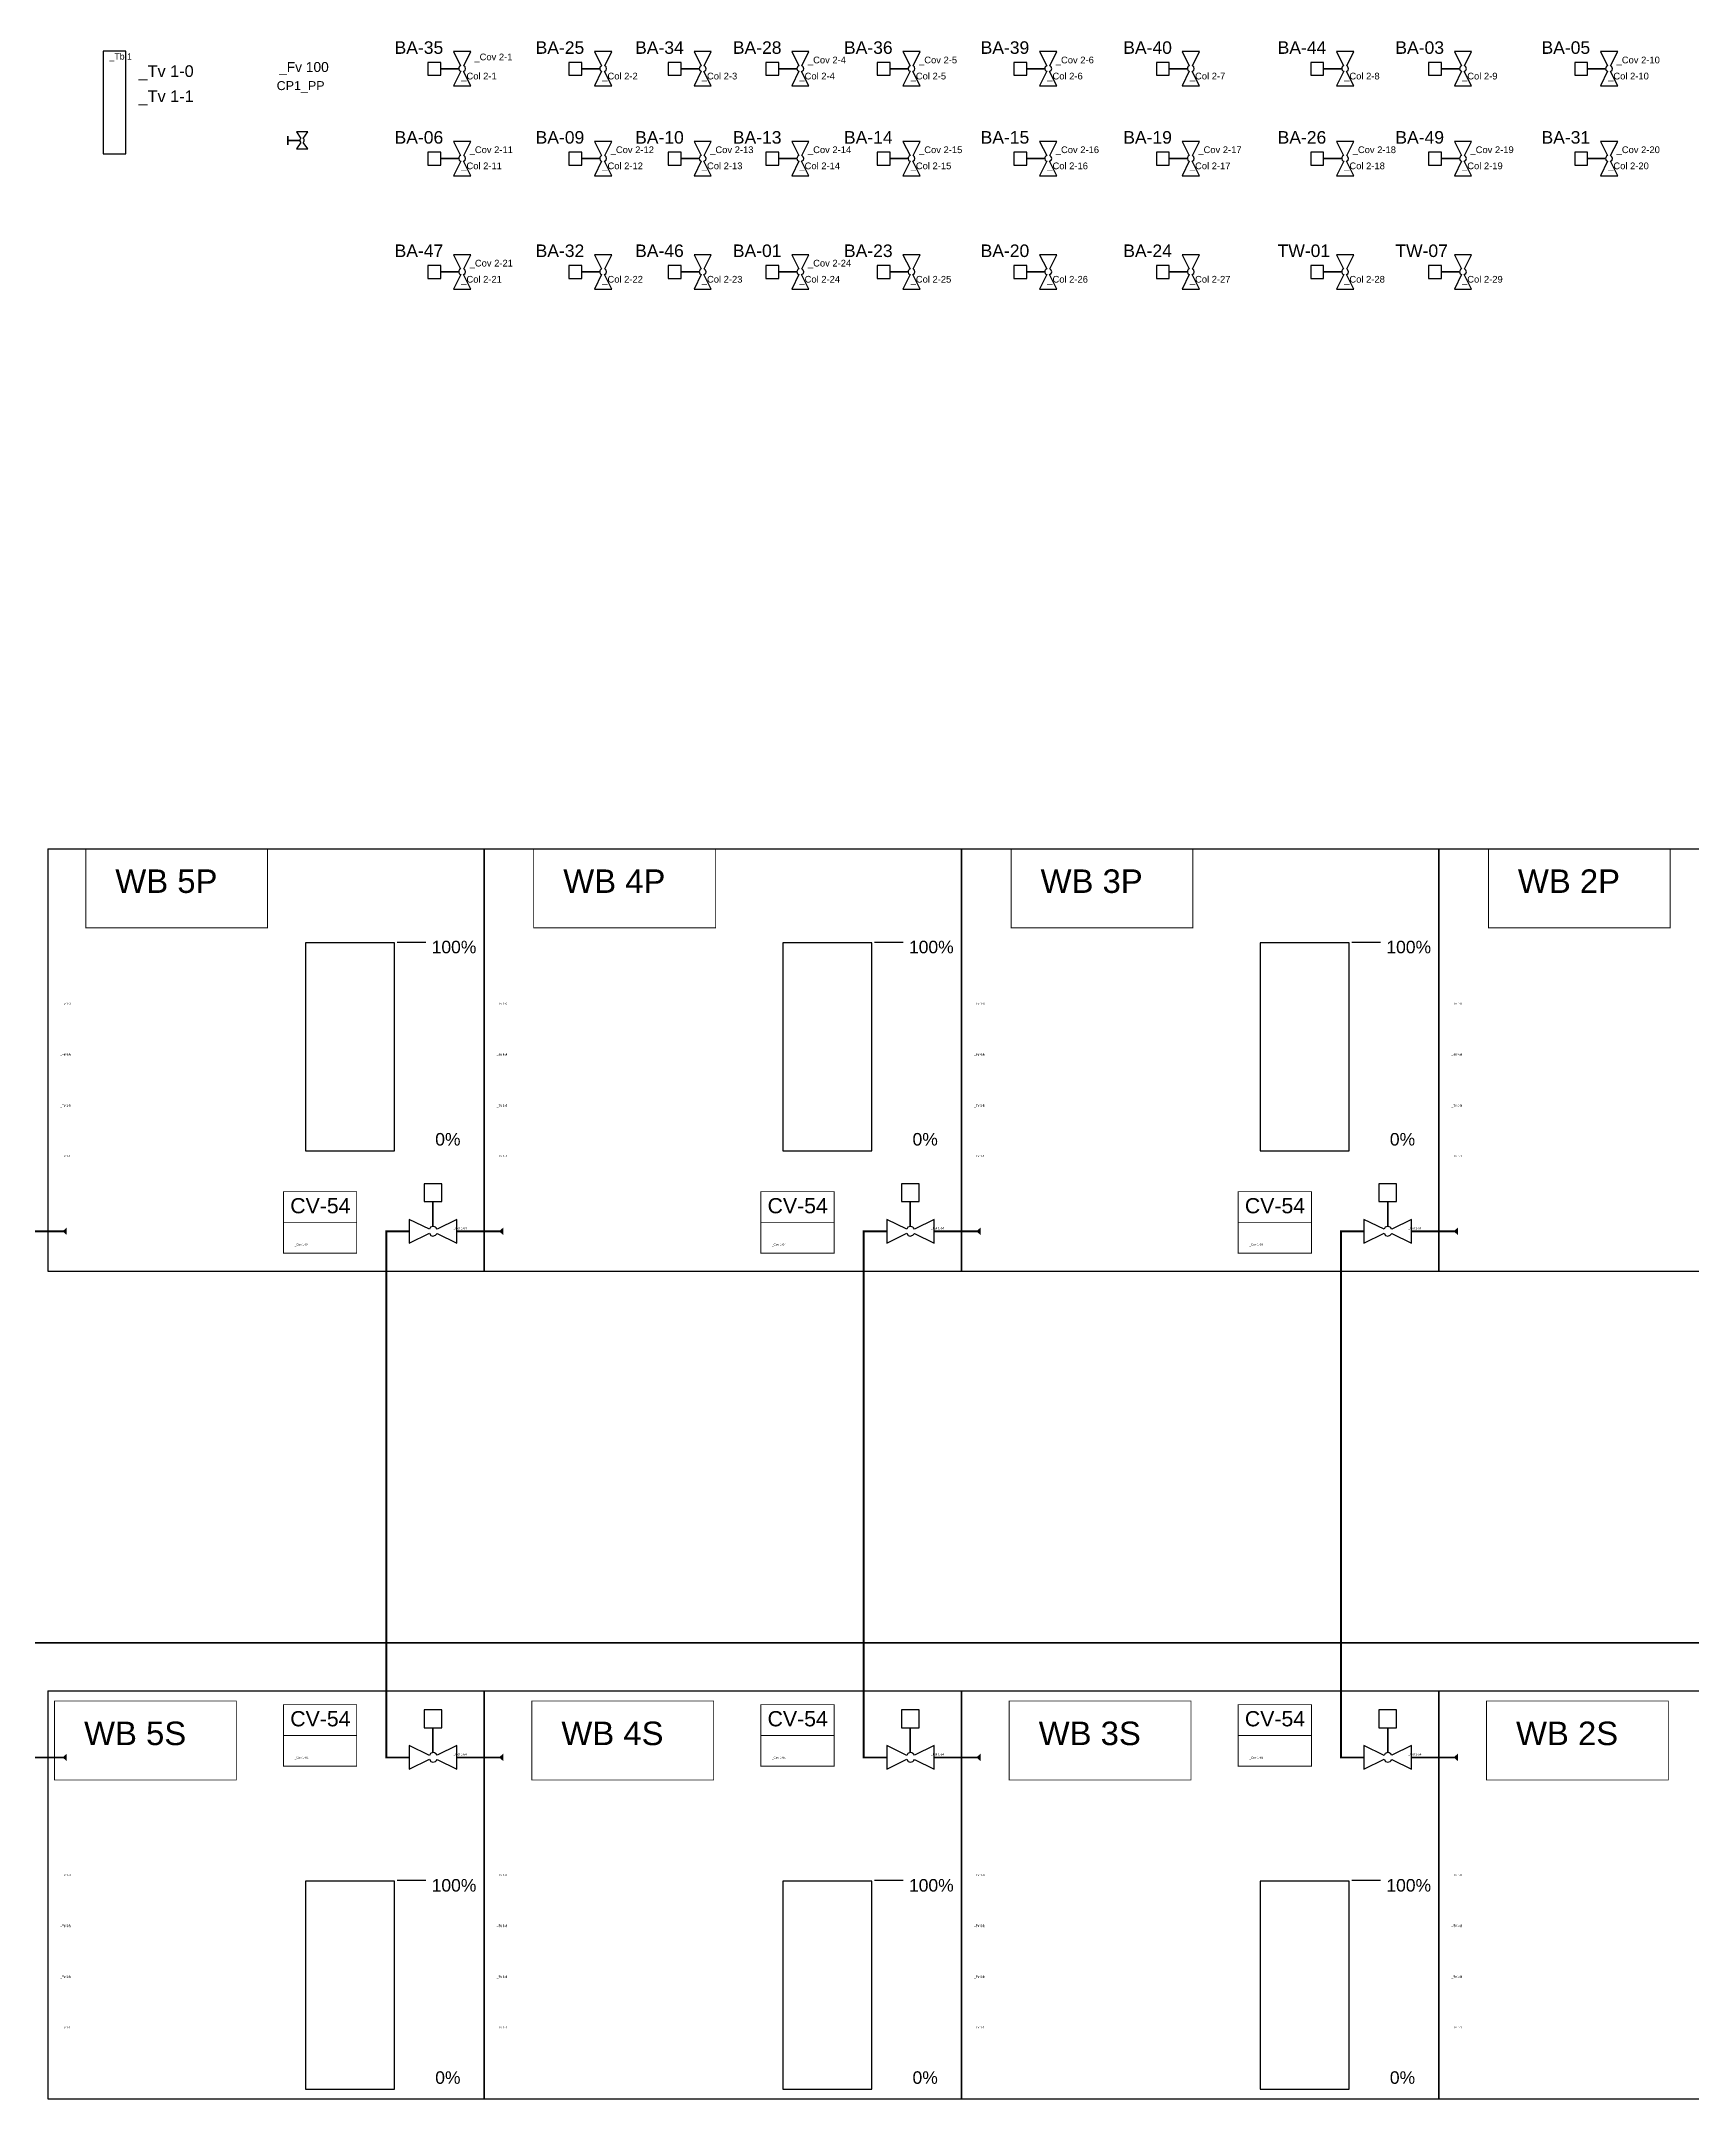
# Model space of a CAD drawing. Header units: millimetres. Extents: x 14456 to 25181, y 36625 to 39656.
# Drawn here: x 16143 to 17989, y 37358 to 39656 of the extents above; entities that cross this region are included whole.
import ezdxf
from ezdxf.enums import TextEntityAlignment as Align

# ---------------------------------------------------------------- set-up
doc = ezdxf.new("R2010")
doc.units = ezdxf.units.MM
for name, color, linetype in [('Ballast', 80, 'Continuous'), ('Control valve', 11, 'Continuous'), ('Free values', 211, 'Continuous'), ('Graph', 230, 'Continuous'), ('graph bar 5', 191, 'Continuous'), ('Objects not controlled', 40, 'Continuous'), ('Side tanks', 120, 'Continuous'), ('tank 13', 13, 'Continuous'), ('TEKST', 7, 'Continuous')]:
    doc.layers.add(name, color=color, linetype=linetype)
doc.styles.add('Arial', font='arial.ttf', dxfattribs={"height": 50})
doc.styles.get("Standard").update_dxf_attribs({"font": 'arial.ttf'})

msp = doc.modelspace()

# ---------------------------------------------------------------- linework, layer by layer
at = {"layer": 'Ballast', "const_width": 2}
for points in [[(16119.4, 38326.8), (16168.2, 38326.8), (16170.5, 38328.8), (16170.5, 38324.8), (16168.2, 38326.8)], [(16528.6, 38282.4), (16528.6, 38326.8), (16554.2, 38326.8)], [(16607.2, 38326.8), (16656, 38326.8), (16658.3, 38328.8), (16658.3, 38324.8), (16656, 38326.8)], [(17062, 38282.4), (17062, 38326.8), (17087.7, 38326.8)], [(17140.6, 38326.8), (17189.4, 38326.8), (17191.7, 38328.8), (17191.7, 38324.8), (17189.4, 38326.8)], [(17595.4, 38282.4), (17595.4, 38326.8), (17621.1, 38326.8)], [(17674.1, 38326.8), (17722.8, 38326.8), (17725.1, 38328.8), (17725.1, 38324.8), (17722.8, 38326.8)], [(16528.6, 38282.4), (16528.6, 37813.2)], [(17062, 38282.4), (17062, 37813.2)], [(17595.4, 38282.4), (17595.4, 37813.2)], [(18662.2, 37867), (18662.2, 37867), (14636.2, 37867), (14636.2, 37904.7)], [(16528.6, 37813.2), (16528.6, 37739), (16554.2, 37739)], [(17062, 37813.2), (17062, 37739), (17087.7, 37739)], [(17595.4, 37813.2), (17595.4, 37739), (17621.1, 37739)], [(16119.4, 37739), (16168.2, 37739), (16170.5, 37741), (16170.5, 37737), (16168.2, 37739)], [(16607.2, 37739), (16656, 37739), (16658.3, 37741), (16658.3, 37737), (16656, 37739)], [(17140.6, 37739), (17189.4, 37739), (17191.7, 37741), (17191.7, 37737), (17189.4, 37739)], [(17674.1, 37739), (17722.8, 37739), (17725.1, 37741), (17725.1, 37737), (17722.8, 37739)]]:
    msp.add_lwpolyline(points, dxfattribs=at)
at = {"layer": 'Control valve'}
for points in [[(16622.9, 39644.8), (16603.7, 39644.8), (16611.6, 39629), (16610.5, 39628.2), (16610.1, 39627.6), (16609.7, 39626.8), (16609.5, 39625.6), (16589.3, 39625.6), (16589.3, 39632.8), (16574.9, 39632.8), (16574.9, 39618.4), (16589.3, 39618.4), (16589.3, 39625.6), (16609.5, 39625.6), (16610.1, 39623.6), (16611.7, 39622.8), (16603.7, 39606.4), (16622.9, 39606.4), (16614.8, 39622.7), (16616.7, 39623.9), (16617.1, 39625.6), (16616.5, 39627.7), (16615.8, 39628.4), (16615, 39629)], [(16780.5, 39644.8), (16761.3, 39644.8), (16769.1, 39629), (16768.1, 39628.2), (16767.6, 39627.6), (16767.3, 39626.8), (16767, 39625.6), (16746.9, 39625.6), (16746.9, 39632.8), (16732.5, 39632.8), (16732.5, 39618.4), (16746.9, 39618.4), (16746.9, 39625.6), (16767, 39625.6), (16767.6, 39623.6), (16769.2, 39622.8), (16761.3, 39606.4), (16780.5, 39606.4), (16772.3, 39622.7), (16774.3, 39623.9), (16774.7, 39625.6), (16774.1, 39627.7), (16773.3, 39628.4), (16772.6, 39629)], [(16891.7, 39644.8), (16872.5, 39644.8), (16880.4, 39629), (16879.3, 39628.2), (16878.9, 39627.6), (16878.5, 39626.8), (16878.2, 39625.6), (16858.1, 39625.6), (16858.1, 39632.8), (16843.7, 39632.8), (16843.7, 39618.4), (16858.1, 39618.4), (16858.1, 39625.6), (16878.2, 39625.6), (16878.8, 39623.6), (16880.4, 39622.8), (16872.5, 39606.4), (16891.7, 39606.4), (16883.5, 39622.7), (16885.5, 39623.9), (16885.9, 39625.6), (16885.3, 39627.7), (16884.5, 39628.4), (16883.8, 39629)], [(17000.8, 39644.8), (16981.6, 39644.8), (16989.5, 39629), (16988.4, 39628.2), (16988, 39627.6), (16987.6, 39626.8), (16987.4, 39625.6), (16967.2, 39625.6), (16967.2, 39632.8), (16952.8, 39632.8), (16952.8, 39618.4), (16967.2, 39618.4), (16967.2, 39625.6), (16987.4, 39625.6), (16988, 39623.6), (16989.6, 39622.8), (16981.6, 39606.4), (17000.8, 39606.4), (16992.7, 39622.7), (16994.7, 39623.9), (16995.1, 39625.6), (16994.5, 39627.7), (16993.7, 39628.4), (16993, 39629)], [(17125.1, 39644.8), (17105.9, 39644.8), (17113.8, 39629), (17112.7, 39628.2), (17112.3, 39627.6), (17111.9, 39626.8), (17111.7, 39625.6), (17091.5, 39625.6), (17091.5, 39632.8), (17077.1, 39632.8), (17077.1, 39618.4), (17091.5, 39618.4), (17091.5, 39625.6), (17111.7, 39625.6), (17112.2, 39623.6), (17113.9, 39622.8), (17105.9, 39606.4), (17125.1, 39606.4), (17117, 39622.7), (17118.9, 39623.9), (17119.3, 39625.6), (17118.7, 39627.7), (17118, 39628.4), (17117.2, 39629)], [(17277.8, 39644.8), (17258.6, 39644.8), (17266.5, 39629), (17265.4, 39628.2), (17265, 39627.6), (17264.6, 39626.8), (17264.4, 39625.6), (17244.2, 39625.6), (17244.2, 39632.8), (17229.8, 39632.8), (17229.8, 39618.4), (17244.2, 39618.4), (17244.2, 39625.6), (17264.4, 39625.6), (17265, 39623.6), (17266.6, 39622.8), (17258.6, 39606.4), (17277.8, 39606.4), (17269.7, 39622.7), (17271.7, 39623.9), (17272.1, 39625.6), (17271.4, 39627.7), (17270.7, 39628.4), (17269.9, 39629)], [(17437.1, 39644.8), (17417.9, 39644.8), (17425.8, 39629), (17424.7, 39628.2), (17424.3, 39627.6), (17424, 39626.8), (17423.7, 39625.6), (17403.5, 39625.6), (17403.5, 39632.8), (17389.1, 39632.8), (17389.1, 39618.4), (17403.5, 39618.4), (17403.5, 39625.6), (17423.7, 39625.6), (17424.3, 39623.6), (17425.9, 39622.8), (17417.9, 39606.4), (17437.1, 39606.4), (17429, 39622.7), (17431, 39623.9), (17431.4, 39625.6), (17430.8, 39627.7), (17430, 39628.4), (17429.3, 39629)], [(17609.6, 39644.8), (17590.4, 39644.8), (17598.3, 39629), (17597.2, 39628.2), (17596.8, 39627.6), (17596.4, 39626.8), (17596.2, 39625.6), (17576, 39625.6), (17576, 39632.8), (17561.6, 39632.8), (17561.6, 39618.4), (17576, 39618.4), (17576, 39625.6), (17596.2, 39625.6), (17596.8, 39623.6), (17598.4, 39622.8), (17590.4, 39606.4), (17609.6, 39606.4), (17601.5, 39622.7), (17603.5, 39623.9), (17603.9, 39625.6), (17603.2, 39627.7), (17602.5, 39628.4), (17601.8, 39629)], [(17741.3, 39644.8), (17722.1, 39644.8), (17730, 39629), (17728.9, 39628.2), (17728.5, 39627.6), (17728.1, 39626.8), (17727.9, 39625.6), (17707.7, 39625.6), (17707.7, 39632.8), (17693.3, 39632.8), (17693.3, 39618.4), (17707.7, 39618.4), (17707.7, 39625.6), (17727.9, 39625.6), (17728.5, 39623.6), (17730.1, 39622.8), (17722.1, 39606.4), (17741.3, 39606.4), (17733.2, 39622.7), (17735.1, 39623.9), (17735.5, 39625.6), (17734.9, 39627.7), (17734.2, 39628.4), (17733.4, 39629)], [(17904.6, 39644.8), (17885.4, 39644.8), (17893.3, 39629), (17892.2, 39628.2), (17891.7, 39627.6), (17891.4, 39626.8), (17891.1, 39625.6), (17871, 39625.6), (17871, 39632.8), (17856.6, 39632.8), (17856.6, 39618.4), (17871, 39618.4), (17871, 39625.6), (17891.1, 39625.6), (17891.7, 39623.6), (17893.3, 39622.8), (17885.4, 39606.4), (17904.6, 39606.4), (17896.4, 39622.7), (17898.4, 39623.9), (17898.8, 39625.6), (17898.2, 39627.7), (17897.4, 39628.4), (17896.7, 39629)], [(16622.9, 39544.5), (16603.7, 39544.5), (16611.6, 39528.7), (16610.5, 39527.9), (16610.1, 39527.3), (16609.7, 39526.5), (16609.5, 39525.3), (16589.3, 39525.3), (16589.3, 39532.5), (16574.9, 39532.5), (16574.9, 39518.1), (16589.3, 39518.1), (16589.3, 39525.3), (16609.5, 39525.3), (16610.1, 39523.2), (16611.7, 39522.4), (16603.7, 39506.1), (16622.9, 39506.1), (16614.8, 39522.4), (16616.7, 39523.6), (16617.1, 39525.3), (16616.5, 39527.4), (16615.8, 39528.1), (16615, 39528.7)], [(16780.5, 39544.5), (16761.3, 39544.5), (16769.1, 39528.7), (16768.1, 39527.9), (16767.6, 39527.3), (16767.3, 39526.5), (16767, 39525.3), (16746.9, 39525.3), (16746.9, 39532.5), (16732.5, 39532.5), (16732.5, 39518.1), (16746.9, 39518.1), (16746.9, 39525.3), (16767, 39525.3), (16767.6, 39523.2), (16769.2, 39522.4), (16761.3, 39506.1), (16780.5, 39506.1), (16772.3, 39522.4), (16774.3, 39523.6), (16774.7, 39525.3), (16774.1, 39527.4), (16773.3, 39528.1), (16772.6, 39528.7)], [(16891.7, 39544.5), (16872.5, 39544.5), (16880.4, 39528.7), (16879.3, 39527.9), (16878.9, 39527.3), (16878.5, 39526.5), (16878.2, 39525.3), (16858.1, 39525.3), (16858.1, 39532.5), (16843.7, 39532.5), (16843.7, 39518.1), (16858.1, 39518.1), (16858.1, 39525.3), (16878.2, 39525.3), (16878.8, 39523.2), (16880.4, 39522.4), (16872.5, 39506.1), (16891.7, 39506.1), (16883.5, 39522.4), (16885.5, 39523.6), (16885.9, 39525.3), (16885.3, 39527.4), (16884.5, 39528.1), (16883.8, 39528.7)], [(17000.8, 39544.5), (16981.6, 39544.5), (16989.5, 39528.7), (16988.4, 39527.9), (16988, 39527.3), (16987.6, 39526.5), (16987.4, 39525.3), (16967.2, 39525.3), (16967.2, 39532.5), (16952.8, 39532.5), (16952.8, 39518.1), (16967.2, 39518.1), (16967.2, 39525.3), (16987.4, 39525.3), (16988, 39523.2), (16989.6, 39522.4), (16981.6, 39506.1), (17000.8, 39506.1), (16992.7, 39522.4), (16994.7, 39523.6), (16995.1, 39525.3), (16994.5, 39527.4), (16993.7, 39528.1), (16993, 39528.7)], [(17125.1, 39544.5), (17105.9, 39544.5), (17113.8, 39528.7), (17112.7, 39527.9), (17112.3, 39527.3), (17111.9, 39526.5), (17111.7, 39525.3), (17091.5, 39525.3), (17091.5, 39532.5), (17077.1, 39532.5), (17077.1, 39518.1), (17091.5, 39518.1), (17091.5, 39525.3), (17111.7, 39525.3), (17112.2, 39523.2), (17113.9, 39522.4), (17105.9, 39506.1), (17125.1, 39506.1), (17117, 39522.4), (17118.9, 39523.6), (17119.3, 39525.3), (17118.7, 39527.4), (17118, 39528.1), (17117.2, 39528.7)], [(17277.8, 39544.5), (17258.6, 39544.5), (17266.5, 39528.7), (17265.4, 39527.9), (17265, 39527.3), (17264.6, 39526.5), (17264.4, 39525.3), (17244.2, 39525.3), (17244.2, 39532.5), (17229.8, 39532.5), (17229.8, 39518.1), (17244.2, 39518.1), (17244.2, 39525.3), (17264.4, 39525.3), (17265, 39523.2), (17266.6, 39522.4), (17258.6, 39506.1), (17277.8, 39506.1), (17269.7, 39522.4), (17271.7, 39523.6), (17272.1, 39525.3), (17271.4, 39527.4), (17270.7, 39528.1), (17269.9, 39528.7)], [(17437.1, 39544.5), (17417.9, 39544.5), (17425.8, 39528.7), (17424.7, 39527.9), (17424.3, 39527.3), (17424, 39526.5), (17423.7, 39525.3), (17403.5, 39525.3), (17403.5, 39532.5), (17389.1, 39532.5), (17389.1, 39518.1), (17403.5, 39518.1), (17403.5, 39525.3), (17423.7, 39525.3), (17424.3, 39523.2), (17425.9, 39522.4), (17417.9, 39506.1), (17437.1, 39506.1), (17429, 39522.4), (17431, 39523.6), (17431.4, 39525.3), (17430.8, 39527.4), (17430, 39528.1), (17429.3, 39528.7)], [(17609.6, 39544.5), (17590.4, 39544.5), (17598.3, 39528.7), (17597.2, 39527.9), (17596.8, 39527.3), (17596.4, 39526.5), (17596.2, 39525.3), (17576, 39525.3), (17576, 39532.5), (17561.6, 39532.5), (17561.6, 39518.1), (17576, 39518.1), (17576, 39525.3), (17596.2, 39525.3), (17596.8, 39523.2), (17598.4, 39522.4), (17590.4, 39506.1), (17609.6, 39506.1), (17601.5, 39522.4), (17603.5, 39523.6), (17603.9, 39525.3), (17603.2, 39527.4), (17602.5, 39528.1), (17601.8, 39528.7)], [(17741.3, 39544.5), (17722.1, 39544.5), (17730, 39528.7), (17728.9, 39527.9), (17728.5, 39527.3), (17728.1, 39526.5), (17727.9, 39525.3), (17707.7, 39525.3), (17707.7, 39532.5), (17693.3, 39532.5), (17693.3, 39518.1), (17707.7, 39518.1), (17707.7, 39525.3), (17727.9, 39525.3), (17728.5, 39523.2), (17730.1, 39522.4), (17722.1, 39506.1), (17741.3, 39506.1), (17733.2, 39522.4), (17735.1, 39523.6), (17735.5, 39525.3), (17734.9, 39527.4), (17734.2, 39528.1), (17733.4, 39528.7)], [(17904.6, 39544.5), (17885.4, 39544.5), (17893.3, 39528.7), (17892.2, 39527.9), (17891.7, 39527.3), (17891.4, 39526.5), (17891.1, 39525.3), (17871, 39525.3), (17871, 39532.5), (17856.6, 39532.5), (17856.6, 39518.1), (17871, 39518.1), (17871, 39525.3), (17891.1, 39525.3), (17891.7, 39523.2), (17893.3, 39522.4), (17885.4, 39506.1), (17904.6, 39506.1), (17896.4, 39522.4), (17898.4, 39523.6), (17898.8, 39525.3), (17898.2, 39527.4), (17897.4, 39528.1), (17896.7, 39528.7)], [(16622.9, 39417.8), (16603.7, 39417.8), (16611.6, 39402), (16610.5, 39401.2), (16610.1, 39400.6), (16609.7, 39399.8), (16609.5, 39398.6), (16589.3, 39398.6), (16589.3, 39405.8), (16574.9, 39405.8), (16574.9, 39391.4), (16589.3, 39391.4), (16589.3, 39398.6), (16609.5, 39398.6), (16610.1, 39396.5), (16611.7, 39395.7), (16603.7, 39379.4), (16622.9, 39379.4), (16614.8, 39395.7), (16616.7, 39396.9), (16617.1, 39398.6), (16616.5, 39400.7), (16615.8, 39401.4), (16615, 39402)], [(16780.5, 39417.8), (16761.3, 39417.8), (16769.1, 39402), (16768.1, 39401.2), (16767.6, 39400.6), (16767.3, 39399.8), (16767, 39398.6), (16746.9, 39398.6), (16746.9, 39405.8), (16732.5, 39405.8), (16732.5, 39391.4), (16746.9, 39391.4), (16746.9, 39398.6), (16767, 39398.6), (16767.6, 39396.5), (16769.2, 39395.7), (16761.3, 39379.4), (16780.5, 39379.4), (16772.3, 39395.7), (16774.3, 39396.9), (16774.7, 39398.6), (16774.1, 39400.7), (16773.3, 39401.4), (16772.6, 39402)], [(16891.7, 39417.8), (16872.5, 39417.8), (16880.4, 39402), (16879.3, 39401.2), (16878.9, 39400.6), (16878.5, 39399.8), (16878.2, 39398.6), (16858.1, 39398.6), (16858.1, 39405.8), (16843.7, 39405.8), (16843.7, 39391.4), (16858.1, 39391.4), (16858.1, 39398.6), (16878.2, 39398.6), (16878.8, 39396.5), (16880.4, 39395.7), (16872.5, 39379.4), (16891.7, 39379.4), (16883.5, 39395.7), (16885.5, 39396.9), (16885.9, 39398.6), (16885.3, 39400.7), (16884.5, 39401.4), (16883.8, 39402)], [(17000.8, 39417.8), (16981.6, 39417.8), (16989.5, 39402), (16988.4, 39401.2), (16988, 39400.6), (16987.6, 39399.8), (16987.4, 39398.6), (16967.2, 39398.6), (16967.2, 39405.8), (16952.8, 39405.8), (16952.8, 39391.4), (16967.2, 39391.4), (16967.2, 39398.6), (16987.4, 39398.6), (16988, 39396.5), (16989.6, 39395.7), (16981.6, 39379.4), (17000.8, 39379.4), (16992.7, 39395.7), (16994.7, 39396.9), (16995.1, 39398.6), (16994.5, 39400.7), (16993.7, 39401.4), (16993, 39402)], [(17125.1, 39417.8), (17105.9, 39417.8), (17113.8, 39402), (17112.7, 39401.2), (17112.3, 39400.6), (17111.9, 39399.8), (17111.7, 39398.6), (17091.5, 39398.6), (17091.5, 39405.8), (17077.1, 39405.8), (17077.1, 39391.4), (17091.5, 39391.4), (17091.5, 39398.6), (17111.7, 39398.6), (17112.2, 39396.5), (17113.9, 39395.7), (17105.9, 39379.4), (17125.1, 39379.4), (17117, 39395.7), (17118.9, 39396.9), (17119.3, 39398.6), (17118.7, 39400.7), (17118, 39401.4), (17117.2, 39402)], [(17277.8, 39417.8), (17258.6, 39417.8), (17266.5, 39402), (17265.4, 39401.2), (17265, 39400.6), (17264.6, 39399.8), (17264.4, 39398.6), (17244.2, 39398.6), (17244.2, 39405.8), (17229.8, 39405.8), (17229.8, 39391.4), (17244.2, 39391.4), (17244.2, 39398.6), (17264.4, 39398.6), (17265, 39396.5), (17266.6, 39395.7), (17258.6, 39379.4), (17277.8, 39379.4), (17269.7, 39395.7), (17271.7, 39396.9), (17272.1, 39398.6), (17271.4, 39400.7), (17270.7, 39401.4), (17269.9, 39402)], [(17437.1, 39417.8), (17417.9, 39417.8), (17425.8, 39402), (17424.7, 39401.2), (17424.3, 39400.6), (17424, 39399.8), (17423.7, 39398.6), (17403.5, 39398.6), (17403.5, 39405.8), (17389.1, 39405.8), (17389.1, 39391.4), (17403.5, 39391.4), (17403.5, 39398.6), (17423.7, 39398.6), (17424.3, 39396.5), (17425.9, 39395.7), (17417.9, 39379.4), (17437.1, 39379.4), (17429, 39395.7), (17431, 39396.9), (17431.4, 39398.6), (17430.8, 39400.7), (17430, 39401.4), (17429.3, 39402)], [(17609.6, 39417.8), (17590.4, 39417.8), (17598.3, 39402), (17597.2, 39401.2), (17596.8, 39400.6), (17596.4, 39399.8), (17596.2, 39398.6), (17576, 39398.6), (17576, 39405.8), (17561.6, 39405.8), (17561.6, 39391.4), (17576, 39391.4), (17576, 39398.6), (17596.2, 39398.6), (17596.8, 39396.5), (17598.4, 39395.7), (17590.4, 39379.4), (17609.6, 39379.4), (17601.5, 39395.7), (17603.5, 39396.9), (17603.9, 39398.6), (17603.2, 39400.7), (17602.5, 39401.4), (17601.8, 39402)], [(17741.3, 39417.8), (17722.1, 39417.8), (17730, 39402), (17728.9, 39401.2), (17728.5, 39400.6), (17728.1, 39399.8), (17727.9, 39398.6), (17707.7, 39398.6), (17707.7, 39405.8), (17693.3, 39405.8), (17693.3, 39391.4), (17707.7, 39391.4), (17707.7, 39398.6), (17727.9, 39398.6), (17728.5, 39396.5), (17730.1, 39395.7), (17722.1, 39379.4), (17741.3, 39379.4), (17733.2, 39395.7), (17735.1, 39396.9), (17735.5, 39398.6), (17734.9, 39400.7), (17734.2, 39401.4), (17733.4, 39402)], [(16607.2, 38313.6), (16607.2, 38340.1), (16585.5, 38329.2), (16584.4, 38330.7), (16583.6, 38331.3), (16582.4, 38331.8), (16580.7, 38332.1), (16580.7, 38359.9), (16590.7, 38359.9), (16590.7, 38379.8), (16570.8, 38379.8), (16570.8, 38359.9), (16580.7, 38359.9), (16580.7, 38332.1), (16577.9, 38331.3), (16576.8, 38329.1), (16554.2, 38340.1), (16554.2, 38313.6), (16576.7, 38324.8), (16578.4, 38322.1), (16580.7, 38321.5), (16583.6, 38322.4), (16584.6, 38323.4), (16585.5, 38324.4)], [(17140.6, 38313.6), (17140.6, 38340.1), (17118.9, 38329.2), (17117.8, 38330.7), (17117, 38331.3), (17115.8, 38331.8), (17114.1, 38332.1), (17114.1, 38359.9), (17124.1, 38359.9), (17124.1, 38379.8), (17104.2, 38379.8), (17104.2, 38359.9), (17114.1, 38359.9), (17114.1, 38332.1), (17111.3, 38331.3), (17110.2, 38329.1), (17087.7, 38340.1), (17087.7, 38313.6), (17110.1, 38324.8), (17111.8, 38322.1), (17114.1, 38321.5), (17117, 38322.4), (17118, 38323.4), (17118.9, 38324.4)], [(17674.1, 38313.6), (17674.1, 38340.1), (17652.3, 38329.2), (17651.2, 38330.7), (17650.4, 38331.3), (17649.2, 38331.8), (17647.6, 38332.1), (17647.6, 38359.9), (17657.5, 38359.9), (17657.5, 38379.8), (17637.6, 38379.8), (17637.6, 38359.9), (17647.6, 38359.9), (17647.6, 38332.1), (17644.7, 38331.3), (17643.6, 38329.1), (17621.1, 38340.1), (17621.1, 38313.6), (17643.5, 38324.8), (17645.2, 38322.1), (17647.6, 38321.5), (17650.5, 38322.4), (17651.4, 38323.4), (17652.3, 38324.4)], [(16607.2, 37725.8), (16607.2, 37752.3), (16585.5, 37741.4), (16584.4, 37742.9), (16583.6, 37743.5), (16582.4, 37744), (16580.7, 37744.3), (16580.7, 37772.2), (16590.7, 37772.2), (16590.7, 37792), (16570.8, 37792), (16570.8, 37772.2), (16580.7, 37772.2), (16580.7, 37744.3), (16577.9, 37743.5), (16576.8, 37741.3), (16554.2, 37752.3), (16554.2, 37725.8), (16576.7, 37737), (16578.4, 37734.3), (16580.7, 37733.7), (16583.6, 37734.6), (16584.6, 37735.6), (16585.5, 37736.7)], [(17140.6, 37725.8), (17140.6, 37752.3), (17118.9, 37741.4), (17117.8, 37742.9), (17117, 37743.5), (17115.8, 37744), (17114.1, 37744.3), (17114.1, 37772.2), (17124.1, 37772.2), (17124.1, 37792), (17104.2, 37792), (17104.2, 37772.2), (17114.1, 37772.2), (17114.1, 37744.3), (17111.3, 37743.5), (17110.2, 37741.3), (17087.7, 37752.3), (17087.7, 37725.8), (17110.1, 37737), (17111.8, 37734.3), (17114.1, 37733.7), (17117, 37734.6), (17118, 37735.6), (17118.9, 37736.7)], [(17674.1, 37725.8), (17674.1, 37752.3), (17652.3, 37741.4), (17651.2, 37742.9), (17650.4, 37743.5), (17649.2, 37744), (17647.6, 37744.3), (17647.6, 37772.2), (17657.5, 37772.2), (17657.5, 37792), (17637.6, 37792), (17637.6, 37772.2), (17647.6, 37772.2), (17647.6, 37744.3), (17644.7, 37743.5), (17643.6, 37741.3), (17621.1, 37752.3), (17621.1, 37725.8), (17643.5, 37737), (17645.2, 37734.3), (17647.6, 37733.7), (17650.5, 37734.6), (17651.4, 37735.6), (17652.3, 37736.7)]]:
    msp.add_lwpolyline(points, close=True, dxfattribs=at)
at = {"layer": 'Graph'}
for points in [[(16438.1, 38416.7), (16537.8, 38416.7), (16537.8, 38648.9), (16438.1, 38648.9)], [(16971.5, 38416.7), (17071.2, 38416.7), (17071.2, 38648.9), (16971.5, 38648.9)], [(17504.9, 38416.7), (17604.6, 38416.7), (17604.6, 38648.9), (17504.9, 38648.9)], [(16438.1, 37368.4), (16537.8, 37368.4), (16537.8, 37600.6), (16438.1, 37600.6)], [(16971.5, 37368.4), (17071.2, 37368.4), (17071.2, 37600.6), (16971.5, 37600.6)], [(17504.9, 37368.4), (17604.6, 37368.4), (17604.6, 37600.6), (17504.9, 37600.6)]]:
    msp.add_lwpolyline(points, close=True, dxfattribs=at)
at = {"layer": 'graph bar 5'}
for points in [[(16540.6, 38650), (16572.8, 38650)], [(17074, 38650), (17106.2, 38650)], [(17607.4, 38650), (17639.6, 38650)], [(16540.6, 37601.8), (16572.8, 37601.8)], [(17074, 37601.8), (17106.2, 37601.8)], [(17607.4, 37601.8), (17639.6, 37601.8)]]:
    msp.add_lwpolyline(points, dxfattribs=at)
at = {"layer": 'Objects not controlled'}
msp.add_lwpolyline([(16440.8, 39555.2), (16428, 39555.2), (16433.2, 39547.9), (16432.3, 39547.1), (16431.9, 39546.4), (16431.8, 39545.6), (16418.4, 39545.6), (16418.4, 39550.4), (16418.4, 39540.8), (16418.4, 39545.6), (16431.8, 39545.6), (16431.9, 39544.8), (16432.5, 39543.8), (16433.2, 39543.3), (16428, 39536), (16440.8, 39536), (16435.5, 39543.3), (16436.5, 39544.1), (16436.9, 39545.2), (16436.7, 39546.6), (16436.2, 39547.4), (16435.5, 39547.9), (16440.8, 39555.2)], close=True, dxfattribs=at)
at = {"layer": 'Side tanks'}
for points in [[(16150.2, 38754.1), (16150.2, 38282.4), (16638, 38282.4), (16638, 38754.1)], [(16150.2, 38754.1), (16638, 38754.1)], [(16638, 38754.1), (16638, 38282.4), (17171.4, 38282.4), (17171.4, 38754.1)], [(16638, 38754.1), (17171.4, 38754.1)], [(17171.4, 38754.1), (17171.4, 38282.4), (17704.8, 38282.4), (17704.8, 38754.1)], [(17171.4, 38754.1), (17704.8, 38754.1)], [(17704.8, 38754.1), (17704.8, 38282.4), (18238.2, 38282.4), (18238.2, 38754.1)], [(17704.8, 38754.1), (18238.2, 38754.1)], [(16150.2, 37813.2), (16150.2, 37357.5), (16638, 37357.5), (16638, 37813.2)], [(16150.2, 37813.2), (16638, 37813.2)], [(16638, 37813.2), (17171.4, 37813.2)], [(16638, 37813.2), (16638, 37357.5), (17171.4, 37357.5), (17171.4, 37813.2)], [(17171.4, 37813.2), (17704.8, 37813.2)], [(17171.4, 37813.2), (17171.4, 37357.5), (17704.8, 37357.5), (17704.8, 37813.2)], [(17704.8, 37813.2), (17704.8, 37357.5), (18238.2, 37357.5), (18238.2, 37813.2)], [(17704.8, 37813.2), (18238.2, 37813.2)]]:
    msp.add_lwpolyline(points, dxfattribs=at)
at = {"layer": 'Side tanks', "const_width": 0.875}
for points in [[(16395.8, 38754.1), (16192.7, 38754.1), (16192.7, 38665.8), (16395.8, 38665.8), (16395.8, 38754.1)], [(16896.5, 38754.1), (16693.3, 38754.1), (16693.3, 38665.8), (16896.5, 38665.8), (16896.5, 38754.1)], [(17429.9, 38754.1), (17226.8, 38754.1), (17226.8, 38665.8), (17429.9, 38665.8), (17429.9, 38754.1)], [(17963.3, 38754.1), (17760.2, 38754.1), (17760.2, 38665.8), (17963.3, 38665.8), (17963.3, 38754.1)], [(16495.5, 38371.1), (16413.7, 38371.1), (16413.7, 38336.7), (16495.5, 38336.7), (16495.5, 38371.1)], [(17029, 38371.1), (16947.1, 38371.1), (16947.1, 38336.7), (17029, 38336.7), (17029, 38371.1)], [(17562.4, 38371.1), (17480.5, 38371.1), (17480.5, 38336.7), (17562.4, 38336.7), (17562.4, 38371.1)], [(16495.5, 38336.7), (16413.7, 38336.7), (16413.7, 38302.4), (16495.5, 38302.4), (16495.5, 38336.7)], [(17029, 38336.7), (16947.1, 38336.7), (16947.1, 38302.4), (17029, 38302.4), (17029, 38336.7)], [(17562.4, 38336.7), (17480.5, 38336.7), (17480.5, 38302.4), (17562.4, 38302.4), (17562.4, 38336.7)], [(16360.9, 37802), (16157.8, 37802), (16157.8, 37713.7), (16360.9, 37713.7), (16360.9, 37802)], [(16495.5, 37797.9), (16413.7, 37797.9), (16413.7, 37763.5), (16495.5, 37763.5), (16495.5, 37797.9)], [(16894.3, 37802), (16691.2, 37802), (16691.2, 37713.7), (16894.3, 37713.7), (16894.3, 37802)], [(17029, 37797.9), (16947.1, 37797.9), (16947.1, 37763.5), (17029, 37763.5), (17029, 37797.9)], [(17427.7, 37802), (17224.6, 37802), (17224.6, 37713.7), (17427.7, 37713.7), (17427.7, 37802)], [(17562.4, 37797.9), (17480.5, 37797.9), (17480.5, 37763.5), (17562.4, 37763.5), (17562.4, 37797.9)], [(17961.2, 37802), (17758, 37802), (17758, 37713.7), (17961.2, 37713.7), (17961.2, 37802)], [(16495.5, 37763.5), (16413.7, 37763.5), (16413.7, 37729.2), (16495.5, 37729.2), (16495.5, 37763.5)], [(17029, 37763.5), (16947.1, 37763.5), (16947.1, 37729.2), (17029, 37729.2), (17029, 37763.5)], [(17562.4, 37763.5), (17480.5, 37763.5), (17480.5, 37729.2), (17562.4, 37729.2), (17562.4, 37763.5)]]:
    msp.add_lwpolyline(points, dxfattribs=at)
at = {"layer": 'tank 13'}
msp.add_lwpolyline([(16212.3, 39530.4), (16237.3, 39530.4), (16237.3, 39645.4), (16212.3, 39645.4)], close=True, dxfattribs=at)

# ---------------------------------------------------------------- texts
at = {"layer": 'Ballast', "linetype": 'Continuous', "style": 'Arial'}
for s, height, p in [('_Cov 2-1', 7.5, (16627, 39635.1)), ('_Cov 2-4', 7.5, (16999.7, 39631.7)), ('_Cov 2-5', 7.5, (17123.9, 39631.7)), ('_Cov 2-6', 7.5, (17276.7, 39631.7)), ('_Cov 2-10', 7.5, (17903.4, 39631.7)), ('_Col 2-1', 7.5, (16612.3, 39613.7)), ('_Col 2-2', 7.5, (16769.9, 39613.7)), ('_Col 2-3', 7.5, (16881.1, 39613.7)), ('_Col 2-4', 7.5, (16990.2, 39613.7)), ('_Col 2-5', 7.5, (17114.5, 39613.7)), ('_Col 2-6', 7.5, (17267.2, 39613.7)), ('_Col 2-7', 7.5, (17426.5, 39613.7)), ('_Col 2-8', 7.5, (17599, 39613.7)), ('_Col 2-9', 7.5, (17730.7, 39613.7)), ('_Col 2-10', 7.5, (17894, 39613.7)), ('_Col 2-11', 7.5, (16612.3, 39513.4)), ('_Cov 2-11', 7.5, (16621.7, 39531.4)), ('_Col 2-12', 7.5, (16769.9, 39513.4)), ('_Cov 2-12', 7.5, (16779.3, 39531.4)), ('_Col 2-13', 7.5, (16881.1, 39513.4)), ('_Cov 2-13', 7.5, (16890.5, 39531.4)), ('_Col 2-14', 7.5, (16990.2, 39513.4)), ('_Cov 2-14', 7.5, (16999.7, 39531.4)), ('_Col 2-15', 7.5, (17114.5, 39513.4)), ('_Cov 2-15', 7.5, (17123.9, 39531.4)), ('_Col 2-16', 7.5, (17267.2, 39513.4)), ('_Cov 2-16', 7.5, (17276.7, 39531.4)), ('_Col 2-17', 7.5, (17426.5, 39513.4)), ('_Cov 2-17', 7.5, (17436, 39531.4)), ('_Col 2-18', 7.5, (17599, 39513.4)), ('_Cov 2-18', 7.5, (17608.5, 39531.4)), ('_Col 2-19', 7.5, (17730.7, 39513.4)), ('_Cov 2-19', 7.5, (17740.1, 39531.4)), ('_Col 2-20', 7.5, (17894, 39513.4)), ('_Cov 2-20', 7.5, (17903.4, 39531.4)), ('_Cov 2-21', 7.5, (16621.7, 39404.7)), ('_Cov 2-24', 7.5, (16999.7, 39404.7)), ('_Col 2-21', 7.5, (16612.3, 39386.7)), ('_Col 2-22', 7.5, (16769.9, 39386.7)), ('_Col 2-23', 7.5, (16881.1, 39386.7)), ('_Col 2-24', 7.5, (16990.2, 39386.7)), ('_Col 2-25', 7.5, (17114.5, 39386.7)), ('_Col 2-26', 7.5, (17267.2, 39386.7)), ('_Col 2-27', 7.5, (17426.5, 39386.7)), ('_Col 2-28', 7.5, (17599, 39386.7)), ('_Col 2-29', 7.5, (17730.7, 39386.7)), ('_Col 1-64', 2.4, (16603.9, 38329.1)), ('_Col 1-64', 2.4, (17137.3, 38329.1)), ('_Col 1-64', 2.4, (17670.7, 38329.1)), ('_Cov 1-64', 2.4, (16426.1, 38310.8)), ('_Cov 1-64', 2.4, (16959.5, 38310.8)), ('_Cov 1-64', 2.4, (17492.9, 38310.8)), ('_Cov 1-64', 2.4, (16426.1, 37737.6)), ('_Col 1-64', 2.4, (16603.9, 37741.3)), ('_Cov 1-64', 2.4, (16959.5, 37737.6)), ('_Col 1-64', 2.4, (17137.3, 37741.3)), ('_Cov 1-64', 2.4, (17492.9, 37737.6)), ('_Col 1-64', 2.4, (17670.7, 37741.3))]:
    msp.add_text(s, height=height, dxfattribs=at).set_placement(p)
at = {"layer": 'Ballast', "linetype": 'Continuous', "attachment_point": 1, "style": 'Arial'}
for s, insert, char_height, width in [('BA-35', (16537.8, 39656.3), 14, 44.169), ('BA-25', (16695.4, 39656.3), 14, 44.169), ('BA-34', (16806.6, 39656.3), 14, 44.169), ('BA-28', (16915.8, 39656.3), 14, 44.169), ('BA-36', (17040, 39656.3), 14, 44.169), ('BA-39', (17192.7, 39656.3), 14, 44.169), ('BA-40', (17352.1, 39656.3), 14, 44.169), ('BA-44', (17524.6, 39656.3), 14, 44.169), ('BA-03', (17656.2, 39656.3), 14, 44.169), ('BA-05', (17819.5, 39656.3), 14, 44.169), ('BA-06', (16537.8, 39556), 14, 25.193), ('BA-09', (16695.4, 39556), 14, 44.169), ('BA-10', (16806.6, 39556), 14, 44.169), ('BA-13', (16915.8, 39556), 14, 44.169), ('BA-14', (17040, 39556), 14, 44.169), ('BA-15', (17192.7, 39556), 14, 44.169), ('BA-19', (17352.1, 39556), 14, 44.169), ('BA-26', (17524.6, 39556), 14, 44.169), ('BA-49', (17656.2, 39556), 14, 44.169), ('BA-31', (17819.5, 39556), 14, 44.169), ('BA-47', (16537.8, 39429.3), 14, 44.169), ('BA-32', (16695.4, 39429.3), 14, 44.169), ('BA-46', (16806.6, 39429.3), 14, 44.169), ('BA-01', (16915.8, 39429.3), 14, 44.169), ('BA-23', (17040, 39429.3), 14, 44.169), ('BA-20', (17192.7, 39429.3), 14, 44.169), ('BA-24', (17352.1, 39429.3), 14, 44.169), ('TW-01', (17524.6, 39429.3), 14, 44.169), ('TW-07', (17656.2, 39429.3), 14, 44.169), ('CV-54', (16421.2, 38363.9), 17, 60.953), ('CV-54', (16954.6, 38363.9), 17, 60.953), ('CV-54', (17488, 38363.9), 17, 60.953), ('CV-54', (16421.2, 37790.7), 17, 60.953), ('CV-54', (16954.6, 37790.7), 17, 60.953), ('CV-54', (17488, 37790.7), 17, 60.953)]:
    msp.add_mtext(s, dxfattribs=dict(at, insert=insert, char_height=char_height, width=width))
at = {"layer": 'Free values', "linetype": 'Continuous', "style": 'Arial'}
for s, height, p in [('_Tv 1-0', 13, (16251.7, 39616.5, 0)), ('_Fv 100', 11, (16408.7, 39622.1, 0)), ('_Tv 1-1', 13, (16251.7, 39588.4, 0)), ('_Tv 1-0', 2.45, (16164.3, 38579.9, 0)), ('_Tv 1-0', 2.45, (16652.1, 38579.9, 0)), ('_Tv 1-0', 2.45, (17185.5, 38579.9, 0)), ('_Tv 1-0', 2.45, (17718.9, 38579.9, 0)), ('_Tv 1-1', 2.45, (16164.3, 38523.7, 0)), ('_Tv 1-0', 2.45, (16164.3, 38522.5, 0)), ('_Tv 1-1', 2.45, (16652.1, 38523.7, 0)), ('_Tv 1-0', 2.45, (16652.1, 38522.5, 0)), ('_Tv 1-1', 2.45, (17185.5, 38523.7, 0)), ('_Tv 1-0', 2.45, (17185.5, 38522.5, 0)), ('_Tv 1-1', 2.45, (17718.9, 38523.7, 0)), ('_Tv 1-0', 2.45, (17718.9, 38522.5, 0)), ('_Tv 1-1', 2.45, (16164.3, 38466.3, 0)), ('_Tv 1-0', 2.45, (16164.3, 38465.8, 0)), ('_Tv 1-1', 2.45, (16652.1, 38466.3, 0)), ('_Tv 1-0', 2.45, (16652.1, 38465.8, 0)), ('_Tv 1-1', 2.45, (17185.5, 38466.3, 0)), ('_Tv 1-0', 2.45, (17185.5, 38465.8, 0)), ('_Tv 1-1', 2.45, (17718.9, 38466.3, 0)), ('_Tv 1-0', 2.45, (17718.9, 38465.8, 0)), ('_Tv 1-1', 2.45, (16164.3, 38409.7, 0)), ('_Tv 1-1', 2.45, (16652.1, 38409.7, 0)), ('_Tv 1-1', 2.45, (17185.5, 38409.7, 0)), ('_Tv 1-1', 2.45, (17718.9, 38409.7, 0)), ('_Tv 1-0', 2.45, (16164.3, 37606.4, 0)), ('_Tv 1-0', 2.45, (16652.1, 37606.4, 0)), ('_Tv 1-0', 2.45, (17185.5, 37606.4, 0)), ('_Tv 1-0', 2.45, (17718.9, 37606.4, 0)), ('_Tv 1-1', 2.45, (16164.3, 37550.3, 0)), ('_Tv 1-0', 2.45, (16164.3, 37549, 0)), ('_Tv 1-1', 2.45, (16652.1, 37550.3, 0)), ('_Tv 1-0', 2.45, (16652.1, 37549, 0)), ('_Tv 1-1', 2.45, (17185.5, 37550.3, 0)), ('_Tv 1-0', 2.45, (17185.5, 37549, 0)), ('_Tv 1-1', 2.45, (17718.9, 37550.3, 0)), ('_Tv 1-0', 2.45, (17718.9, 37549, 0)), ('_Tv 1-1', 2.45, (16164.3, 37492.9, 0)), ('_Tv 1-0', 2.45, (16164.3, 37492.4, 0)), ('_Tv 1-1', 2.45, (16652.1, 37492.9, 0)), ('_Tv 1-0', 2.45, (16652.1, 37492.4, 0)), ('_Tv 1-1', 2.45, (17185.5, 37492.9, 0)), ('_Tv 1-0', 2.45, (17185.5, 37492.4, 0)), ('_Tv 1-1', 2.45, (17718.9, 37492.9, 0)), ('_Tv 1-0', 2.45, (17718.9, 37492.4, 0)), ('_Tv 1-1', 2.45, (16164.3, 37436.2, 0)), ('_Tv 1-1', 2.45, (16652.1, 37436.2, 0)), ('_Tv 1-1', 2.45, (17185.5, 37436.2, 0)), ('_Tv 1-1', 2.45, (17718.9, 37436.2, 0))]:
    msp.add_text(s, height=height, dxfattribs=at).set_placement(p)
at = {"layer": 'graph bar 5', "linetype": 'Continuous', "style": 'Arial'}
msp.add_text('_Tb 1', height=7, dxfattribs=at).set_placement((16219.2, 39639.4), align=Align.MIDDLE_LEFT)
at = {"layer": 'TEKST', "insert": (16406, 39611.8), "char_height": 10, "attachment_point": 1, "style": 'Arial'}
msp.add_mtext_dynamic_manual_height_columns('CP1_PP', width=45.473, gutter_width=250, heights=[0], dxfattribs=at)
at = {"layer": 'TEKST', "attachment_point": 1}
for s, width, insert, char_height in [('WB 5P', 808.837, (16225.7, 38731.1), 26.25), ('WB 4P', 808.837, (16726.3, 38731.1), 26.25), ('WB 3P', 808.837, (17259.7, 38731.1), 26.25), ('WB 2P', 808.837, (17793.1, 38731.1), 26.25), ('100%', 150, (16579.2, 38651.4), 14), ('100%', 150, (17112.6, 38651.4), 14), ('100%', 150, (17646.1, 38651.4), 14), ('0%', 150, (16583.2, 38436.6), 14), ('0%', 150, (17116.6, 38436.6), 14), ('0%', 150, (17650, 38436.6), 14), ('WB 5S', 808.837, (16190.8, 37779), 26.25), ('WB 4S', 808.837, (16724.2, 37779), 26.25), ('WB 3S', 808.837, (17257.6, 37779), 26.25), ('WB 2S', 808.837, (17791, 37779), 26.25), ('100%', 150, (16579.2, 37603.1), 14), ('100%', 150, (17112.6, 37603.1), 14), ('100%', 150, (17646.1, 37603.1), 14), ('0%', 150, (16583.2, 37388.3), 14), ('0%', 150, (17116.6, 37388.3), 14), ('0%', 150, (17650, 37388.3), 14)]:
    msp.add_mtext_dynamic_manual_height_columns(s, width=width, gutter_width=12.5, heights=[0], dxfattribs=dict(at, insert=insert, char_height=char_height))

doc.saveas('drawing.dxf')
